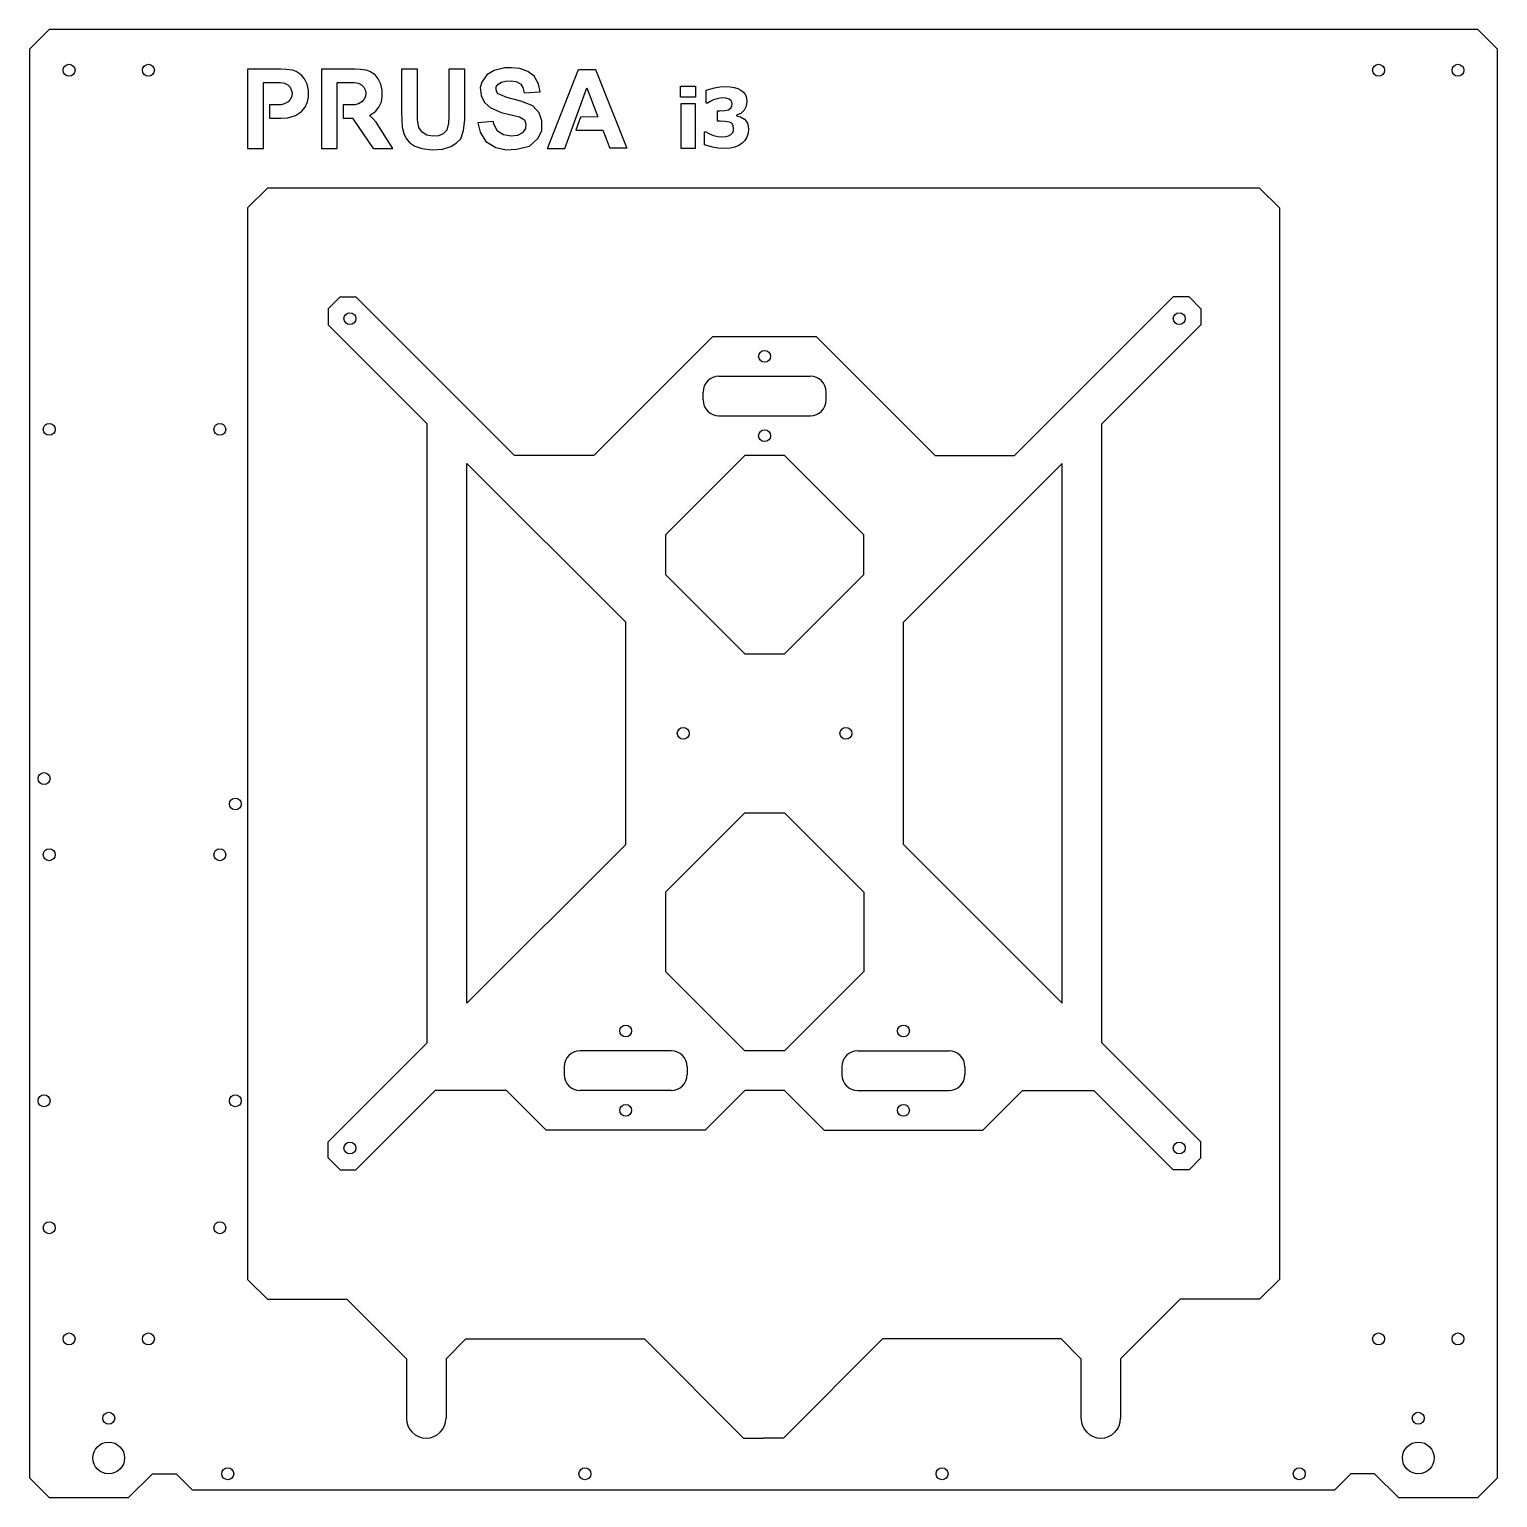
# Model space of a CAD drawing. Header units: millimetres. Extents: x -13538 to -13168, y -26737 to -26367.
import ezdxf

# ---------------------------------------------------------------- set-up
doc = ezdxf.new("R2010")
doc.units = ezdxf.units.MM
doc.layers.add('dim', color=7, linetype='Continuous')

msp = doc.modelspace()

# ---------------------------------------------------------------- linework, layer by layer
at = {"color": 96, "true_color": 0x006600}
for p, q in [((-13418.14, -26377.12), (-13420.78, -26377.73)), ((-13416.46, -26377.12), (-13418.14, -26377.12)), ((-13414.33, -26377.27), (-13416.46, -26377.12)), ((-13412.3, -26378.03), (-13414.33, -26377.27)), ((-13474.52, -26377.39), (-13482.92, -26377.39)), ((-13482.92, -26377.39), (-13482.92, -26397.39)), ((-13478.92, -26397.39), (-13478.92, -26380.79)), ((-13478.92, -26380.79), (-13474.62, -26380.79)), ((-13474.62, -26380.79), (-13473.62, -26380.99)), ((-13473.12, -26377.49), (-13474.52, -26377.39)), ((-13473.62, -26380.99), (-13472.82, -26381.39)), ((-13471.62, -26377.69), (-13473.12, -26377.49)), ((-13470.72, -26377.99), (-13471.62, -26377.69)), ((-13469.42, -26378.89), (-13470.72, -26377.99)), ((-13468.62, -26379.89), (-13469.42, -26378.89)), ((-13467.92, -26381.19), (-13468.62, -26379.89)), ((-13455.92, -26377.39), (-13464.32, -26377.39)), ((-13464.32, -26377.39), (-13464.32, -26397.39)), ((-13460.32, -26397.39), (-13460.32, -26380.79)), ((-13460.32, -26380.79), (-13456.02, -26380.79)), ((-13456.02, -26380.79), (-13455.02, -26380.99)), ((-13454.52, -26377.49), (-13455.92, -26377.39)), ((-13455.02, -26380.99), (-13454.22, -26381.39)), ((-13453.02, -26377.69), (-13454.52, -26377.49)), ((-13452.12, -26377.99), (-13453.02, -26377.69)), ((-13450.82, -26378.89), (-13452.12, -26377.99)), ((-13450.02, -26379.89), (-13450.82, -26378.89)), ((-13449.32, -26381.19), (-13450.02, -26379.89)), ((-13444.12, -26377.39), (-13444.16, -26388.38)), ((-13440.07, -26377.4), (-13444.12, -26377.39)), ((-13440.07, -26382.22), (-13440.07, -26377.4)), ((-13428.18, -26377.4), (-13432.24, -26377.4)), ((-13432.24, -26377.4), (-13432.22, -26389.34)), ((-13428.15, -26386.21), (-13428.18, -26377.4)), ((-13423.87, -26380.72), (-13424.28, -26382.04)), ((-13422.66, -26378.89), (-13423.87, -26380.72)), ((-13420.78, -26377.73), (-13422.66, -26378.89)), ((-13419.79, -26381.18), (-13418.94, -26380.68)), ((-13418.94, -26380.68), (-13417.91, -26380.42)), ((-13417.91, -26380.42), (-13416.53, -26380.36)), ((-13416.53, -26380.36), (-13415.24, -26380.57)), ((-13415.24, -26380.57), (-13414.1, -26381.21)), ((-13410.73, -26379.15), (-13412.3, -26378.03)), ((-13409.61, -26381.13), (-13410.73, -26379.15)), ((-13407.38, -26397.42), (-13399.51, -26377.47)), ((-13399.51, -26377.47), (-13395.25, -26377.47)), ((-13395.25, -26377.47), (-13387.33, -26397.37)), ((-13472.82, -26381.39), (-13472.22, -26381.99)), ((-13472.22, -26381.99), (-13471.92, -26382.59)), ((-13471.82, -26384.29), (-13472.22, -26385.09)), ((-13471.92, -26382.59), (-13471.72, -26383.39)), ((-13471.72, -26383.39), (-13471.82, -26384.29)), ((-13467.62, -26382.69), (-13467.92, -26381.19)), ((-13467.82, -26385.69), (-13467.62, -26384.39)), ((-13467.62, -26384.39), (-13467.62, -26382.69)), ((-13454.22, -26381.39), (-13453.62, -26381.99)), ((-13453.62, -26381.99), (-13453.32, -26382.59)), ((-13453.22, -26384.29), (-13453.62, -26385.09)), ((-13453.32, -26382.59), (-13453.12, -26383.39)), ((-13453.12, -26383.39), (-13453.22, -26384.29)), ((-13449.02, -26382.69), (-13449.32, -26381.19)), ((-13449.22, -26385.69), (-13449.02, -26384.39)), ((-13449.02, -26384.39), (-13449.02, -26382.69)), ((-13440.1, -26390.18), (-13440.07, -26382.22)), ((-13424.28, -26382.04), (-13424.08, -26384.02)), ((-13424.08, -26384.02), (-13423.26, -26385.8)), ((-13420.27, -26382.65), (-13420.26, -26381.89)), ((-13419.97, -26383.56), (-13420.27, -26382.65)), ((-13420.26, -26381.89), (-13419.79, -26381.18)), ((-13417.63, -26384.58), (-13419.97, -26383.56)), ((-13414.08, -26385.49), (-13417.63, -26384.58)), ((-13414.1, -26381.21), (-13413.57, -26382.07)), ((-13413.57, -26382.07), (-13413.27, -26383.36)), ((-13413.27, -26383.36), (-13409.21, -26383.11)), ((-13409.21, -26383.11), (-13409.61, -26381.13)), ((-13403.01, -26397.42), (-13397.48, -26382.14)), ((-13397.48, -26382.14), (-13394.69, -26389.45)), ((-13373.81, -26384.49), (-13373.81, -26381.74)), ((-13373.81, -26381.74), (-13370.08, -26381.74)), ((-13370.08, -26384.49), (-13373.81, -26384.49)), ((-13370.08, -26381.74), (-13370.08, -26384.49)), ((-13367.37, -26382.74), (-13365.28, -26382.1)), ((-13367.37, -26385.95), (-13367.37, -26382.74)), ((-13365.28, -26382.1), (-13363.95, -26381.87)), ((-13363.24, -26384.68), (-13364.37, -26384.81)), ((-13363.95, -26381.87), (-13362.6, -26381.79)), ((-13362.42, -26384.74), (-13363.24, -26384.68)), ((-13362.6, -26381.79), (-13361.35, -26381.85)), ((-13361.35, -26381.85), (-13360.28, -26382.02)), ((-13360.28, -26382.02), (-13359.37, -26382.31)), ((-13359.37, -26382.31), (-13358.61, -26382.7)), ((-13358.61, -26382.7), (-13357.94, -26383.23)), ((-13357.94, -26383.23), (-13357.46, -26383.9)), ((-13357.46, -26383.9), (-13357.17, -26384.68)), ((-13357.17, -26384.68), (-13357.08, -26385.54)), ((-13475.82, -26386.39), (-13477.42, -26386.39)), ((-13477.42, -26386.39), (-13477.42, -26389.79)), ((-13474.52, -26386.39), (-13475.82, -26386.39)), ((-13473.62, -26386.19), (-13474.52, -26386.39)), ((-13472.72, -26385.69), (-13473.62, -26386.19)), ((-13472.22, -26385.09), (-13472.72, -26385.69)), ((-13470.82, -26389.09), (-13469.32, -26388.09)), ((-13469.32, -26388.09), (-13468.42, -26386.99)), ((-13468.42, -26386.99), (-13467.82, -26385.69)), ((-13457.22, -26386.39), (-13458.82, -26386.39)), ((-13458.82, -26386.39), (-13458.82, -26389.79)), ((-13455.92, -26386.39), (-13457.22, -26386.39)), ((-13455.02, -26386.19), (-13455.92, -26386.39)), ((-13454.12, -26385.69), (-13455.02, -26386.19)), ((-13453.62, -26385.09), (-13454.12, -26385.69)), ((-13452.22, -26389.09), (-13450.72, -26388.09)), ((-13450.72, -26388.09), (-13449.82, -26386.99)), ((-13449.82, -26386.99), (-13449.22, -26385.69)), ((-13444.16, -26388.38), (-13443.94, -26392)), ((-13428.15, -26390.13), (-13428.15, -26386.21)), ((-13423.26, -26385.8), (-13421.84, -26387.07)), ((-13421.84, -26387.07), (-13419, -26388.33)), ((-13419, -26388.33), (-13414.43, -26389.45)), ((-13411.08, -26386.66), (-13414.08, -26385.49)), ((-13409.46, -26388.44), (-13411.08, -26386.66)), ((-13373.7, -26397.39), (-13373.7, -26386.1)), ((-13373.7, -26386.1), (-13370.18, -26386.1)), ((-13370.18, -26386.1), (-13370.18, -26397.39)), ((-13367.06, -26385.95), (-13367.37, -26385.95)), ((-13366.37, -26385.56), (-13367.06, -26385.95)), ((-13365.49, -26385.14), (-13366.37, -26385.56)), ((-13364.37, -26384.81), (-13365.49, -26385.14)), ((-13364.52, -26390.56), (-13364.52, -26387.93)), ((-13364.52, -26387.93), (-13363.93, -26387.93)), ((-13363.93, -26387.93), (-13362.67, -26387.87)), ((-13362.67, -26387.87), (-13361.7, -26387.63)), ((-13361.57, -26384.98), (-13362.42, -26384.74)), ((-13361.7, -26387.63), (-13361.07, -26387.09)), ((-13361.05, -26385.43), (-13361.57, -26384.98)), ((-13361.07, -26387.09), (-13360.9, -26386.69)), ((-13360.89, -26385.76), (-13361.05, -26385.43)), ((-13360.9, -26386.69), (-13360.84, -26386.17)), ((-13360.84, -26386.17), (-13360.89, -26385.76)), ((-13357.82, -26387.78), (-13358.67, -26388.57)), ((-13357.26, -26386.74), (-13357.82, -26387.78)), ((-13357.08, -26385.54), (-13357.26, -26386.74)), ((-13477.42, -26389.79), (-13474.52, -26389.79)), ((-13474.52, -26389.79), (-13472.82, -26389.69)), ((-13472.82, -26389.69), (-13470.82, -26389.09)), ((-13458.82, -26389.79), (-13456.43, -26389.79)), ((-13451.18, -26397.39), (-13456.43, -26389.79)), ((-13451.45, -26389.78), (-13452.22, -26389.09)), ((-13450.49, -26390.74), (-13451.45, -26389.78)), ((-13446.31, -26397.39), (-13450.49, -26390.74)), ((-13443.94, -26392), (-13443.55, -26393.67)), ((-13439.78, -26392.08), (-13440.1, -26390.18)), ((-13438.97, -26393.31), (-13439.78, -26392.08)), ((-13432.34, -26391.06), (-13432.71, -26392.79)), ((-13432.22, -26389.34), (-13432.34, -26391.06)), ((-13428.5, -26392.89), (-13428.15, -26390.13)), ((-13421.03, -26390.62), (-13424.94, -26390.97)), ((-13424.94, -26390.97), (-13424.33, -26393.26)), ((-13420.83, -26391.48), (-13421.03, -26390.62)), ((-13419.91, -26393.05), (-13420.83, -26391.48)), ((-13414.43, -26389.45), (-13413.16, -26390.21)), ((-13413.16, -26390.21), (-13412.81, -26391.23)), ((-13412.81, -26391.23), (-13412.86, -26392.39)), ((-13408.75, -26390.47), (-13409.46, -26388.44)), ((-13408.75, -26393), (-13408.75, -26390.47)), ((-13399.06, -26389.5), (-13400.22, -26392.8)), ((-13394.69, -26389.45), (-13399.06, -26389.5)), ((-13363.88, -26390.56), (-13364.52, -26390.56)), ((-13362.69, -26390.58), (-13363.88, -26390.56)), ((-13361.53, -26390.77), (-13362.69, -26390.58)), ((-13361.1, -26390.98), (-13361.53, -26390.77)), ((-13360.76, -26391.29), (-13361.1, -26390.98)), ((-13360.54, -26391.73), (-13360.76, -26391.29)), ((-13360.47, -26392.31), (-13360.54, -26391.73)), ((-13358.67, -26388.57), (-13359.76, -26389.02)), ((-13359.76, -26389.02), (-13359.76, -26389.16)), ((-13359.76, -26389.16), (-13358.72, -26389.44)), ((-13358.72, -26389.44), (-13357.73, -26390.06)), ((-13357.73, -26390.06), (-13357.32, -26390.51)), ((-13357.32, -26390.51), (-13356.98, -26391.07)), ((-13356.98, -26391.07), (-13356.76, -26391.75)), ((-13356.76, -26391.75), (-13356.69, -26392.54)), ((-13443.55, -26393.67), (-13442.96, -26394.86)), ((-13442.96, -26394.86), (-13442.03, -26395.97)), ((-13437.75, -26394.04), (-13438.97, -26393.31)), ((-13436.26, -26394.29), (-13437.75, -26394.04)), ((-13434.81, -26394.19), (-13436.26, -26394.29)), ((-13433.61, -26393.68), (-13434.81, -26394.19)), ((-13432.71, -26392.79), (-13433.61, -26393.68)), ((-13430.38, -26396.06), (-13429.23, -26394.94)), ((-13429.23, -26394.94), (-13428.5, -26392.89)), ((-13424.33, -26393.26), (-13422.86, -26395.64)), ((-13422.86, -26395.64), (-13420.37, -26397.16)), ((-13418.44, -26393.97), (-13419.91, -26393.05)), ((-13416.51, -26394.32), (-13418.44, -26393.97)), ((-13414.89, -26394.17), (-13416.51, -26394.32)), ((-13413.67, -26393.46), (-13414.89, -26394.17)), ((-13412.86, -26392.39), (-13413.67, -26393.46)), ((-13411.9, -26396.81), (-13409.76, -26394.93)), ((-13409.76, -26394.93), (-13408.75, -26393)), ((-13400.22, -26392.8), (-13393.37, -26392.8)), ((-13393.37, -26392.8), (-13391.65, -26397.32)), ((-13367.8, -26396.45), (-13367.8, -26393.2)), ((-13367.8, -26393.2), (-13367.44, -26393.2)), ((-13367.44, -26393.2), (-13366.54, -26393.69)), ((-13366.54, -26393.69), (-13365.5, -26394.1)), ((-13365.5, -26394.1), (-13364.44, -26394.39)), ((-13364.44, -26394.39), (-13363.48, -26394.49)), ((-13363.48, -26394.49), (-13362.29, -26394.39)), ((-13362.29, -26394.39), (-13361.71, -26394.24)), ((-13361.71, -26394.24), (-13361.22, -26393.97)), ((-13361.22, -26393.97), (-13360.67, -26393.35)), ((-13360.67, -26393.35), (-13360.52, -26392.91)), ((-13360.52, -26392.91), (-13360.47, -26392.31)), ((-13357.6, -26395.38), (-13358.29, -26396.08)), ((-13357.09, -26394.55), (-13357.6, -26395.38)), ((-13356.79, -26393.59), (-13357.09, -26394.55)), ((-13356.69, -26392.54), (-13356.79, -26393.59)), ((-13482.92, -26397.39), (-13478.92, -26397.39)), ((-13464.32, -26397.39), (-13460.32, -26397.39)), ((-13451.18, -26397.39), (-13446.31, -26397.39)), ((-13442.03, -26395.97), (-13440.78, -26396.8)), ((-13440.78, -26396.8), (-13439.05, -26397.43)), ((-13439.05, -26397.43), (-13436.43, -26397.78)), ((-13436.43, -26397.78), (-13433.81, -26397.58)), ((-13433.81, -26397.58), (-13431.7, -26396.92)), ((-13431.7, -26396.92), (-13430.38, -26396.06)), ((-13420.37, -26397.16), (-13417.73, -26397.72)), ((-13417.73, -26397.72), (-13415.19, -26397.62)), ((-13415.19, -26397.62), (-13411.9, -26396.81)), ((-13407.38, -26397.42), (-13403.01, -26397.42)), ((-13387.33, -26397.37), (-13391.65, -26397.32)), ((-13370.18, -26397.39), (-13373.7, -26397.39)), ((-13365.76, -26397.1), (-13367.8, -26396.45)), ((-13364.39, -26397.32), (-13365.76, -26397.1)), ((-13362.76, -26397.39), (-13364.39, -26397.32)), ((-13361.34, -26397.31), (-13362.76, -26397.39)), ((-13360.15, -26397.06), (-13361.34, -26397.31)), ((-13359.15, -26396.64), (-13360.15, -26397.06)), ((-13358.29, -26396.08), (-13359.15, -26396.64))]:
    msp.add_line(p, q, dxfattribs=at)
at = {"layer": 'dim', "color": 1}
for p, q in [((-13532.92, -26367.39), (-13537.92, -26372.39)), ((-13172.92, -26367.39), (-13532.92, -26367.39)), ((-13172.92, -26367.39), (-13167.92, -26372.39)), ((-13537.92, -26372.39), (-13537.92, -26732.39)), ((-13167.92, -26732.39), (-13167.92, -26372.39)), ((-13532.92, -26737.39), (-13537.92, -26732.39)), ((-13506.92, -26731.39), (-13512.92, -26737.39)), ((-13506.92, -26731.39), (-13500.92, -26731.39)), ((-13500.92, -26731.39), (-13496.92, -26735.39)), ((-13204.92, -26731.39), (-13208.92, -26735.39)), ((-13198.92, -26731.39), (-13204.92, -26731.39)), ((-13198.92, -26731.39), (-13192.92, -26737.39)), ((-13167.92, -26732.39), (-13172.92, -26737.39)), ((-13496.92, -26735.39), (-13208.92, -26735.39)), ((-13532.92, -26737.39), (-13512.92, -26737.39)), ((-13192.92, -26737.39), (-13172.92, -26737.39))]:
    msp.add_line(p, q, dxfattribs=at)
at = {"layer": 'dim', "color": 22}
for p, q in [((-13482.92, -26412.39), (-13477.92, -26407.39)), ((-13227.92, -26407.39), (-13477.92, -26407.39)), ((-13227.92, -26407.39), (-13222.92, -26412.39)), ((-13482.92, -26412.39), (-13482.92, -26682.39)), ((-13222.92, -26412.39), (-13222.92, -26682.39)), ((-13477.92, -26687.39), (-13482.92, -26682.39)), ((-13222.92, -26682.39), (-13227.92, -26687.39)), ((-13477.92, -26687.39), (-13457.92, -26687.39)), ((-13457.92, -26687.39), (-13442.92, -26702.39)), ((-13247.92, -26687.39), (-13262.92, -26702.39)), ((-13227.92, -26687.39), (-13247.92, -26687.39)), ((-13427.92, -26697.39), (-13432.92, -26702.39)), ((-13427.92, -26697.39), (-13382.92, -26697.39)), ((-13357.92, -26722.39), (-13382.92, -26697.39)), ((-13347.92, -26722.39), (-13322.92, -26697.39)), ((-13277.92, -26697.39), (-13322.92, -26697.39)), ((-13277.92, -26697.39), (-13272.92, -26702.39)), ((-13442.92, -26702.39), (-13442.92, -26717.39)), ((-13432.92, -26702.39), (-13432.92, -26717.39)), ((-13272.92, -26702.39), (-13272.92, -26717.39)), ((-13262.92, -26702.39), (-13262.92, -26717.39)), ((-13357.92, -26722.39), (-13352.92, -26722.39)), ((-13347.92, -26722.39), (-13352.92, -26722.39))]:
    msp.add_line(p, q, dxfattribs=at)
at = {"layer": 'dim', "color": 30, "true_color": 0xff7f00}
for p, q in [((-13459.62, -26434.82), (-13462.62, -26437.82)), ((-13459.62, -26434.82), (-13455.62, -26434.82)), ((-13455.62, -26434.82), (-13415.65, -26474.79)), ((-13249.68, -26434.82), (-13289.65, -26474.79)), ((-13245.68, -26434.82), (-13249.68, -26434.82)), ((-13245.68, -26434.82), (-13242.68, -26437.82)), ((-13462.62, -26437.82), (-13462.62, -26441.82)), ((-13242.68, -26437.82), (-13242.68, -26441.82)), ((-13462.62, -26441.82), (-13437.65, -26466.79)), ((-13242.68, -26441.82), (-13267.65, -26466.79)), ((-13395.65, -26474.79), (-13365.65, -26444.79)), ((-13365.65, -26444.79), (-13339.65, -26444.79)), ((-13309.65, -26474.79), (-13339.65, -26444.79)), ((-13437.65, -26622.79), (-13437.65, -26466.79)), ((-13267.65, -26622.79), (-13267.65, -26466.79)), ((-13395.65, -26474.79), (-13415.65, -26474.79)), ((-13309.65, -26474.79), (-13289.65, -26474.79)), ((-13462.62, -26647.76), (-13437.65, -26622.79)), ((-13242.68, -26647.76), (-13267.65, -26622.79)), ((-13455.62, -26654.76), (-13435.65, -26634.79)), ((-13417.67, -26634.79), (-13435.65, -26634.79)), ((-13417.67, -26634.79), (-13407.67, -26644.79)), ((-13357.63, -26634.79), (-13367.63, -26644.79)), ((-13347.67, -26634.79), (-13357.63, -26634.79)), ((-13347.67, -26634.79), (-13337.67, -26644.79)), ((-13287.63, -26634.79), (-13297.63, -26644.79)), ((-13287.63, -26634.79), (-13269.65, -26634.79)), ((-13249.68, -26654.76), (-13269.65, -26634.79)), ((-13367.63, -26644.79), (-13407.67, -26644.79)), ((-13337.67, -26644.79), (-13297.63, -26644.79)), ((-13462.62, -26651.76), (-13462.62, -26647.76)), ((-13242.68, -26651.76), (-13242.68, -26647.76)), ((-13459.62, -26654.76), (-13462.62, -26651.76)), ((-13459.62, -26654.76), (-13455.62, -26654.76)), ((-13245.68, -26654.76), (-13249.68, -26654.76)), ((-13245.68, -26654.76), (-13242.68, -26651.76))]:
    msp.add_line(p, q, dxfattribs=at)
at = {"layer": 'dim', "color": 2}
for p, q in [((-13364.15, -26454.79), (-13341.15, -26454.79)), ((-13368.15, -26460.79), (-13368.15, -26458.79)), ((-13337.15, -26460.79), (-13337.15, -26458.79)), ((-13364.15, -26464.79), (-13341.15, -26464.79)), ((-13427.65, -26476.79), (-13387.65, -26516.79)), ((-13427.65, -26612.79), (-13427.65, -26476.79)), ((-13377.65, -26494.81), (-13357.63, -26474.79)), ((-13347.67, -26474.79), (-13357.63, -26474.79)), ((-13327.65, -26494.81), (-13347.67, -26474.79)), ((-13277.65, -26476.79), (-13317.65, -26516.79)), ((-13277.65, -26612.79), (-13277.65, -26476.79)), ((-13377.65, -26494.81), (-13377.65, -26504.77)), ((-13327.65, -26504.77), (-13327.65, -26494.81)), ((-13377.65, -26504.77), (-13357.63, -26524.79)), ((-13347.67, -26524.79), (-13327.65, -26504.77)), ((-13387.65, -26572.79), (-13387.65, -26516.79)), ((-13317.65, -26572.79), (-13317.65, -26516.79)), ((-13357.63, -26524.79), (-13347.67, -26524.79)), ((-13357.63, -26564.79), (-13377.65, -26584.81)), ((-13357.63, -26564.79), (-13347.67, -26564.79)), ((-13347.67, -26564.79), (-13327.65, -26584.81)), ((-13387.65, -26572.79), (-13427.65, -26612.79)), ((-13317.65, -26572.79), (-13277.65, -26612.79)), ((-13377.65, -26584.81), (-13377.65, -26604.77)), ((-13327.65, -26584.81), (-13327.65, -26604.77)), ((-13357.63, -26624.79), (-13377.65, -26604.77)), ((-13347.67, -26624.79), (-13327.65, -26604.77)), ((-13376.15, -26624.79), (-13399.15, -26624.79)), ((-13347.67, -26624.79), (-13357.63, -26624.79)), ((-13329.15, -26624.79), (-13306.15, -26624.79)), ((-13403.15, -26628.79), (-13403.15, -26630.79)), ((-13372.15, -26628.79), (-13372.15, -26630.79)), ((-13333.15, -26628.79), (-13333.15, -26630.79)), ((-13302.15, -26628.79), (-13302.15, -26630.79)), ((-13376.15, -26634.79), (-13399.15, -26634.79)), ((-13329.15, -26634.79), (-13306.15, -26634.79))]:
    msp.add_line(p, q, dxfattribs=at)
for centre, radius in [((-13527.92, -26377.69), 1.5), ((-13507.92, -26377.69), 1.5), ((-13197.92, -26377.69), 1.5), ((-13177.92, -26377.69), 1.5), ((-13457.15, -26440.29), 1.5), ((-13248.15, -26440.29), 1.5), ((-13352.65, -26449.79), 1.5), ((-13532.92, -26468.19), 1.5), ((-13489.92, -26468.19), 1.5), ((-13352.65, -26469.79), 1.5), ((-13373.15, -26544.79), 1.5), ((-13332.15, -26544.79), 1.5), ((-13534.22, -26556.19), 1.5), ((-13486.02, -26562.59), 1.5), ((-13532.92, -26575.39), 1.5), ((-13489.92, -26575.39), 1.5), ((-13387.65, -26619.79), 1.5), ((-13317.65, -26619.79), 1.5), ((-13534.22, -26637.39), 1.5), ((-13486.02, -26637.39), 1.5), ((-13387.65, -26639.79), 1.5), ((-13317.65, -26639.79), 1.5), ((-13457.15, -26649.29), 1.5), ((-13248.15, -26649.29), 1.5), ((-13532.92, -26669.39), 1.5), ((-13489.92, -26669.39), 1.5), ((-13527.92, -26697.39), 1.5), ((-13507.92, -26697.39), 1.5), ((-13197.92, -26697.39), 1.5), ((-13177.92, -26697.39), 1.5), ((-13517.92, -26717.39), 1.5), ((-13187.92, -26717.39), 1.5), ((-13517.92, -26727.39), 4), ((-13187.92, -26727.39), 4), ((-13487.92, -26731.39), 1.5), ((-13397.92, -26731.39), 1.5), ((-13307.92, -26731.39), 1.5), ((-13217.92, -26731.39), 1.5)]:
    msp.add_circle(centre, radius, dxfattribs=at)
for centre, start, end in [((-13364.15, -26458.79), 90, 180), ((-13341.15, -26458.79), 0, 90), ((-13364.15, -26460.79), 180, 270), ((-13341.15, -26460.79), 270, 0), ((-13399.15, -26628.79), 90, 180), ((-13376.15, -26628.79), 0, 90), ((-13329.15, -26628.79), 90, 180), ((-13306.15, -26628.79), 0, 90), ((-13399.15, -26630.79), 180, 270), ((-13376.15, -26630.79), 270, 0), ((-13329.15, -26630.79), 180, 270), ((-13306.15, -26630.79), 270, 0)]:
    msp.add_arc(centre, 4, start, end, dxfattribs=at)
at = {"layer": 'dim', "color": 22}
for centre in [(-13437.92, -26717.39), (-13267.92, -26717.39)]:
    msp.add_arc(centre, 5, 180, 0, dxfattribs=at)

doc.saveas('drawing.dxf')
